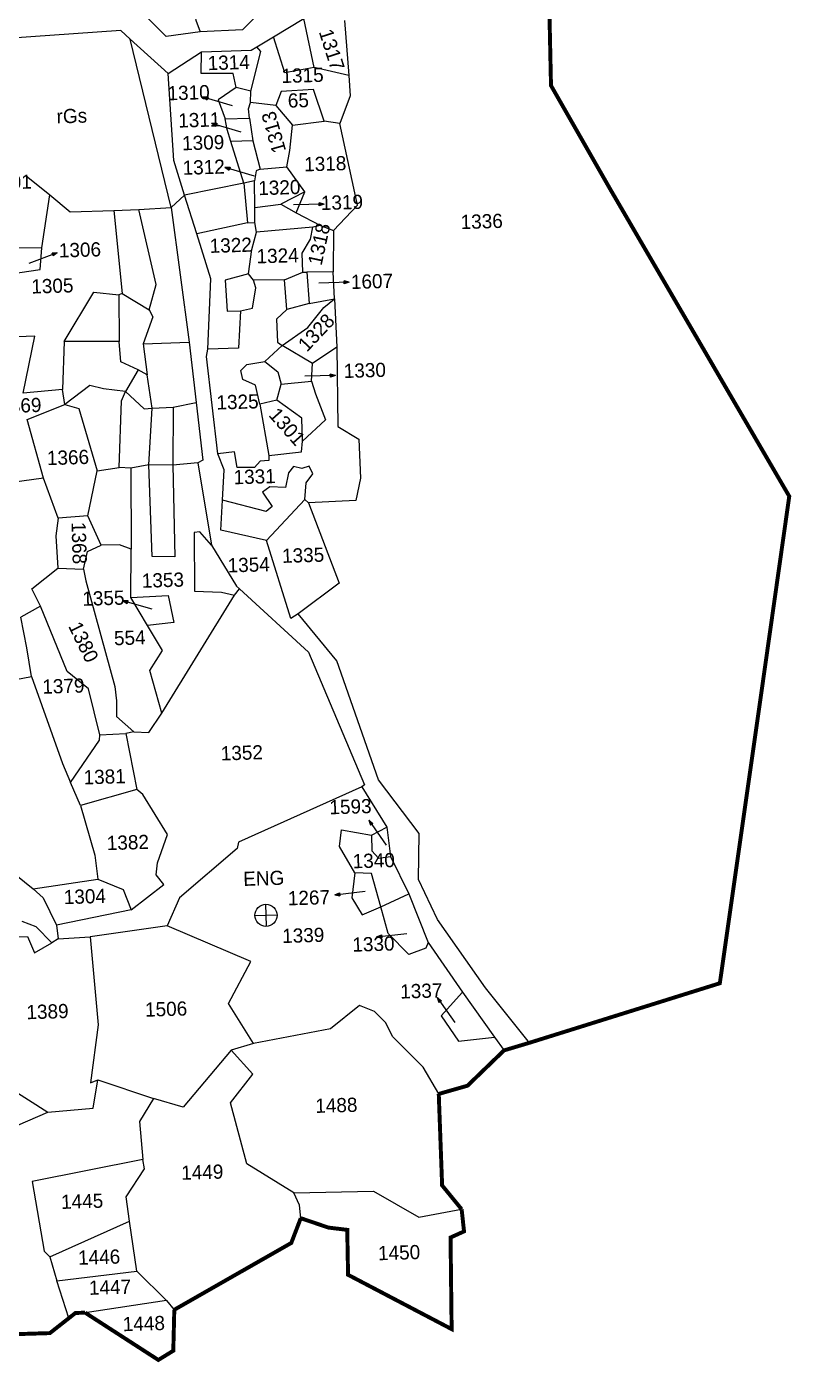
# Model space of a CAD drawing. Header units: metres. Extents: x 277515 to 230369286191, y 2056844 to 115415464409.
# Drawn here: x 280281 to 280759, y 2057259 to 2058093 of the extents above; entities that cross this region are included whole.
import ezdxf
from ezdxf.enums import TextEntityAlignment as Align

# ---------------------------------------------------------------- set-up
doc = ezdxf.new("R2010")
doc.units = ezdxf.units.M
doc.header["$MEASUREMENT"] = 0
for name, color, linetype in [('OFF', 1, 'Continuous'), ('OTHERS', 1, 'Continuous'), ('POLY_PARCEL', 6, 'Continuous'), ('POLY_ROAD', 30, 'Continuous'), ('POLY_WATER', 4, 'Continuous'), ('SYM_ARROW', 1, 'Continuous'), ('TEXT_MAPIN', 7, 'Continuous'), ('TEXT_PARCEL', 7, 'Continuous'), ('V_BOUND_LINE', 7, 'Continuous')]:
    doc.layers.add(name, color=color, linetype=linetype)
doc.styles.add('TEXT_MAP', font='', dxfattribs={"height": 1.8})
doc.styles.get('TEXT_MAP').set_extended_font_data('Kruti Dev 050')

# ---------------------------------------------------------------- blocks, each defined once
blk = doc.blocks.new('ARROWASPECT')
h = blk.add_hatch(color=256)
h.paths.add_polyline_path([(2.8, -2.8), (3.7, -2), (0, 0)])
h.paths.add_polyline_path([(0, 0), (2, -3.7), (2.8, -2.8)])
for points in [[(0, 0), (17.2, -17.2)], [(0, 0), (2, -3.7)], [(0, 0), (3.7, -2)], [(3.7, -2), (2, -3.7)]]:
    blk.add_lwpolyline(points)
blk = doc.blocks.new('DETAIL')
for points in [[(-1.4, 0), (1.4, 0)], [(0, 1.4), (0, -1.4)]]:
    blk.add_lwpolyline(points)
blk.add_circle((0, 0), 1.4)
blk = doc.blocks.new('KSUB')
at = {"layer": 'OFF'}
for points in [[(280345.85, 2058085.45), (280369.62, 2058063.94)], [(280416.89, 2057995.34), (280408.75, 2058021.37)], [(280371.49, 2057980.16), (280379.91, 2057987.95)], [(280454.96, 2057990.09), (280439.91, 2057982.3)], [(280457.23, 2057795.77), (280455, 2057797.79)], [(280270.32, 2057430.47), (280294.4, 2057415.18)]]:
    blk.add_lwpolyline(points, dxfattribs=at)
at = {"layer": 'POLY_PARCEL'}
for points in [[(280405.74, 2058160.52), (280393.62, 2058147.01), (280390.69, 2058122.78), (280381.99, 2058117.62), (280386.89, 2058097.3), (280389.66, 2058090.01)], [(280460.85, 2058067.58), (280454.33, 2058098.24)], [(280479.76, 2058096.94), (280482.4, 2058062.74)], [(280460.85, 2058067.58), (280442.6, 2058064.27), (280435.42, 2058086.86)], [(280412, 2058055.09), (280410.2, 2058063.89), (280390.33, 2058063.9), (280390.51, 2058077.54)], [(280421.24, 2058052.92), (280427.52, 2058077.56), (280424.96, 2058080.57)], [(280482.4, 2058062.74), (280460.85, 2058067.58)], [(280482.4, 2058062.74), (280483.4, 2058049.94), (280476.9, 2058032.63)], [(280412, 2058055.09), (280400.92, 2058047.41), (280405.26, 2058035.63)], [(280421.24, 2058052.92), (280412, 2058055.09)], [(280421.15, 2058045.89), (280421.24, 2058052.92)], [(280467.07, 2058034.16), (280460.35, 2058053.82), (280440.21, 2058052.59), (280436.8, 2058043.93)], [(280420.53, 2058036.1), (280419.74, 2058041.88), (280421.15, 2058045.89)], [(280436.8, 2058043.93), (280421.15, 2058045.89)], [(280436.8, 2058043.93), (280447.27, 2058031.72)], [(280405.26, 2058035.63), (280420.53, 2058036.1)], [(280422.5, 2058021.79), (280408.75, 2058021.37), (280406.38, 2058028.94), (280405.26, 2058035.63)], [(280420.53, 2058036.1), (280422.5, 2058021.79)], [(280443.78, 2058005.64), (280445.61, 2058015.78), (280447.27, 2058031.72)], [(280447.27, 2058031.72), (280467.07, 2058034.16)], [(280476.9, 2058032.63), (280467.07, 2058034.16)], [(280472.83, 2057965.89), (280487.94, 2057981.63), (280476.9, 2058032.63)], [(280422.5, 2058021.79), (280427.01, 2058004.21)], [(280427.01, 2058004.21), (280424.6, 2058003.22), (280423.57, 2057996.77)], [(280427.01, 2058004.21), (280443.78, 2058005.64)], [(280449.56, 2057976.79), (280454.96, 2057990.09), (280443.78, 2058005.64)], [(280416.89, 2057995.34), (280379.91, 2057987.95)], [(280423.57, 2057996.77), (280416.89, 2057995.34)], [(280416.89, 2057995.34), (280419.17, 2057970.66)], [(280423.69, 2057980.28), (280423.57, 2057996.77)], [(280290.66, 2057954.96), (280295.76, 2057988.12)], [(280335.66, 2057978.4), (280340.92, 2057926.56)], [(280357.74, 2057916.38), (280362.15, 2057932.1), (280351.24, 2057978.88)], [(280423.69, 2057980.28), (280439.91, 2057982.3), (280449.56, 2057976.79)], [(280423.75, 2057970.8), (280423.69, 2057980.28)], [(280449.56, 2057976.79), (280464.78, 2057969)], [(280419.17, 2057970.66), (280387.5, 2057963.69)], [(280419.17, 2057970.66), (280423.75, 2057970.8)], [(280424.86, 2057964.72), (280423.75, 2057970.8)], [(280464.78, 2057969), (280459.92, 2057967.94)], [(280464.78, 2057969), (280472.83, 2057965.89)], [(280419.84, 2057938.69), (280421.82, 2057954.02), (280424.86, 2057964.72)], [(280459.92, 2057967.94), (280424.86, 2057964.72)], [(280453.75, 2057939.72), (280453.38, 2057951.63), (280458.62, 2057960.35), (280459.92, 2057967.94)], [(280472.83, 2057965.89), (280472.7, 2057940)], [(280265.73, 2057940.45), (280271.28, 2057938.78), (280289.55, 2057941.48), (280290.66, 2057954.96)], [(280290.66, 2057954.96), (280273.24, 2057954.73)], [(280419.84, 2057938.69), (280405.28, 2057934.88), (280406.49, 2057915.36), (280414.74, 2057915.61)], [(280423.02, 2057934.81), (280419.84, 2057938.69)], [(280442.27, 2057935.09), (280423.02, 2057934.81)], [(280442.27, 2057935.09), (280453.75, 2057939.72)], [(280443.76, 2057916.5), (280442.27, 2057935.09)], [(280453.75, 2057939.72), (280456.19, 2057939.8)], [(280472.7, 2057940), (280456.19, 2057939.8)], [(280456.19, 2057939.8), (280457.71, 2057920.29)], [(280473.52, 2057923.22), (280472.7, 2057940)], [(280304.54, 2057896.41), (280323.16, 2057927.24), (280338.81, 2057925.58)], [(280340.92, 2057926.56), (280338.81, 2057925.58)], [(280340.92, 2057926.56), (280357.74, 2057916.38)], [(280414.74, 2057915.61), (280422.33, 2057917.37), (280424.39, 2057929.96), (280423.02, 2057934.81)], [(280338.81, 2057925.58), (280339.08, 2057896.55)], [(280440.77, 2057894.1), (280456.94, 2057905.29), (280466.95, 2057917.82), (280473.52, 2057923.22)], [(280457.71, 2057920.29), (280443.76, 2057916.5)], [(280457.71, 2057920.29), (280473.52, 2057923.22)], [(280473.52, 2057923.22), (280475.05, 2057893.01)], [(280357.74, 2057916.38), (280360.02, 2057911.86), (280354.03, 2057895.09)], [(280414.74, 2057915.61), (280413.62, 2057892.35), (280394.35, 2057891.73)], [(280443.76, 2057916.5), (280437.21, 2057910.49), (280437.96, 2057896.15), (280440.77, 2057894.1)], [(280279.07, 2057864.16), (280286.23, 2057899.82), (280275.54, 2057899.49), (280264.8, 2057890.92)], [(280304.54, 2057896.41), (280303.61, 2057866.44)], [(280339.08, 2057896.55), (280304.54, 2057896.41)], [(280350.79, 2057878.81), (280340.09, 2057883.75), (280339.08, 2057896.55)], [(280354.03, 2057895.09), (280382.79, 2057896.03)], [(280354.03, 2057895.09), (280356.48, 2057875.7)], [(280440.77, 2057894.1), (280430.08, 2057883.99)], [(280459.77, 2057882.76), (280440.77, 2057894.1)], [(280475.05, 2057893.01), (280475.64, 2057843.4), (280488.73, 2057835.55), (280489.78, 2057811.13), (280486.84, 2057797.29), (280457.23, 2057795.77), (280476.5, 2057745.64), (280450.89, 2057726.5)], [(280475.05, 2057893.01), (280459.77, 2057882.76)], [(280350.79, 2057878.81), (280343.05, 2057865.34)], [(280356.48, 2057875.7), (280350.79, 2057878.81)], [(280426.92, 2057857.31), (280424.11, 2057869.14), (280416.35, 2057872.88), (280414.96, 2057878.34), (280418.82, 2057882.12), (280430.08, 2057883.99)], [(280430.08, 2057883.99), (280438.22, 2057877.52), (280440.29, 2057869.95)], [(280459.19, 2057871.75), (280459.77, 2057882.76)], [(280343.05, 2057865.34), (280329.24, 2057867.05), (280320.62, 2057868.93), (280305.08, 2057857.15)], [(280359.58, 2057854.84), (280356.48, 2057875.7)], [(280437.54, 2057859.78), (280440.29, 2057869.95)], [(280440.29, 2057869.95), (280459.19, 2057871.75)], [(280459.19, 2057871.75), (280461.57, 2057863.87), (280467.88, 2057847.57), (280453.61, 2057834.3)], [(280303.61, 2057866.44), (280279.07, 2057864.16)], [(280305.08, 2057857.15), (280303.61, 2057866.44)], [(280339, 2057817.85), (280340.48, 2057859.45), (280343.05, 2057865.34)], [(280343.05, 2057865.34), (280354.7, 2057854.39), (280359.58, 2057854.84)], [(280291.81, 2057811.21), (280281.52, 2057847.87), (280305.08, 2057857.15)], [(280305.08, 2057857.15), (280313.72, 2057854.66), (280325.16, 2057815.73)], [(280357.55, 2057819.39), (280359.58, 2057854.84)], [(280359.58, 2057854.84), (280372.7, 2057855.55)], [(280372.7, 2057855.55), (280372.6, 2057819.18)], [(280372.7, 2057855.55), (280387.11, 2057858.5)], [(280437.54, 2057859.78), (280426.92, 2057857.31)], [(280426.92, 2057857.31), (280432.45, 2057825.21)], [(280453.61, 2057834.3), (280453.17, 2057848.64), (280437.54, 2057859.78)], [(280432.45, 2057825.21), (280432.55, 2057822.16), (280427.06, 2057821.68), (280423.5, 2057817.91), (280412.8, 2057817.89), (280410.98, 2057827.61), (280400.6, 2057826.32)], [(280432.45, 2057825.21), (280452.86, 2057827.67), (280453.61, 2057834.3)], [(280357.55, 2057819.39), (280346.35, 2057817.46)], [(280372.6, 2057819.18), (280373.73, 2057762.07), (280359.7, 2057762.26), (280357.55, 2057819.39)], [(280372.6, 2057819.18), (280357.55, 2057819.39)], [(280388.21, 2057820.73), (280372.6, 2057819.18)], [(280430.97, 2057772.17), (280455, 2057797.79), (280455.91, 2057808.2), (280460.01, 2057813.83), (280457.73, 2057818.65), (280453.18, 2057817.29), (280447.95, 2057818.35), (280444.7, 2057814.58), (280442.84, 2057805.36), (280433.05, 2057805.67), (280428.56, 2057802.48), (280434.65, 2057793.5), (280430.77, 2057790.32), (280403.56, 2057797.31)], [(280291.81, 2057811.21), (280264.71, 2057807.44)], [(280300.84, 2057786.12), (280291.81, 2057811.21)], [(280319.44, 2057787.61), (280325.16, 2057815.73)], [(280325.16, 2057815.73), (280339, 2057817.85)], [(280346.35, 2057817.46), (280339, 2057817.85)], [(280346.35, 2057817.46), (280346.53, 2057766.7)], [(280300.84, 2057786.12), (280299.34, 2057775.07), (280300.57, 2057754.94)], [(280319.44, 2057787.61), (280300.84, 2057786.12)], [(280327.81, 2057769.21), (280319.44, 2057787.61)], [(280396.63, 2057769.34), (280389.49, 2057777.62), (280385.83, 2057777.21), (280386.08, 2057740.51), (280402.88, 2057739.84), (280411.16, 2057738.06)], [(280316.64, 2057754.36), (280319.21, 2057765.29), (280327.81, 2057769.21)], [(280346.53, 2057766.7), (280339.26, 2057769.57), (280327.81, 2057769.21)], [(280346.24, 2057736.66), (280346.53, 2057766.7)], [(280289.88, 2057731.18), (280284.52, 2057742), (280300.57, 2057754.94)], [(280300.57, 2057754.94), (280316.64, 2057754.36)], [(280316.64, 2057754.36), (280318.14, 2057747.02), (280336.37, 2057680.96), (280337.25, 2057672.13), (280337.24, 2057662.35), (280348.24, 2057652.6)], [(280346.24, 2057736.66), (280369.61, 2057737.9), (280373.19, 2057720.9), (280356.73, 2057719.17)], [(280356.73, 2057719.17), (280346.24, 2057736.66)], [(280365.64, 2057664.44), (280411.16, 2057738.06)], [(280411.16, 2057738.06), (280414.11, 2057742.09)], [(280289.88, 2057731.18), (280277.55, 2057724.38)], [(280326.95, 2057650.85), (280319.9, 2057679.54), (280306.42, 2057690.43), (280289.88, 2057731.18)], [(280284.19, 2057687.31), (280281.2, 2057705.24), (280277.55, 2057724.38)], [(280365.64, 2057664.44), (280358.2, 2057691.1), (280366.07, 2057703.57), (280356.73, 2057719.17)], [(280243.76, 2057679.65), (280284.19, 2057687.31)], [(280284.19, 2057687.31), (280303.59, 2057632.9), (280308.5, 2057621.15)], [(280348.24, 2057652.6), (280357.56, 2057652.27), (280365.64, 2057664.44)], [(280326.95, 2057650.85), (280343.14, 2057651.65)], [(280348.24, 2057652.6), (280343.14, 2057651.65)], [(280343.14, 2057651.65), (280350.01, 2057616.72)], [(280308.5, 2057621.15), (280326.75, 2057647.48), (280326.95, 2057650.85)], [(280314.85, 2057606.78), (280308.5, 2057621.15)], [(280490.67, 2057618.33), (280413.57, 2057583.73), (280412.77, 2057579.74), (280376.72, 2057548.99), (280368.9, 2057531.57)], [(280350.01, 2057616.72), (280314.85, 2057606.78)], [(280346.51, 2057541.44), (280366.81, 2057557.34), (280362.05, 2057563.3), (280363.03, 2057570.97), (280369.22, 2057588.58), (280353.78, 2057613.47), (280350.01, 2057616.72)], [(280314.85, 2057606.78), (280323.76, 2057575.58), (280325.74, 2057560.66)], [(280496.6, 2057588.11), (280506.16, 2057593.08)], [(280486.31, 2057564.57), (280476.63, 2057581.08), (280477.84, 2057591.51), (280496.6, 2057588.11)], [(280496.6, 2057588.11), (280496.9, 2057578.34), (280501.01, 2057573.88), (280508.58, 2057574.8)], [(280264.02, 2057566.26), (280267.93, 2057568.52), (280285.17, 2057554.69)], [(280285.17, 2057554.69), (280325.74, 2057560.66)], [(280325.74, 2057560.66), (280341.54, 2057554.12), (280346.51, 2057541.44)], [(280486.31, 2057564.57), (280484.35, 2057548.92), (280490.78, 2057538.43), (280502.55, 2057543.37)], [(280502.55, 2057543.37), (280496.72, 2057564.28), (280486.31, 2057564.57)], [(280285.17, 2057554.69), (280291.46, 2057549.08), (280299.93, 2057531.92)], [(280502.55, 2057543.37), (280519.88, 2057551.5)], [(280532.02, 2057521.08), (280530.55, 2057517.64), (280519.98, 2057513.65), (280507.04, 2057526.7), (280502.55, 2057543.37)], [(280244.17, 2057535.71), (280252.3, 2057529.85), (280253.39, 2057524.07), (280281.8, 2057524.94), (280286.09, 2057514.69), (280296.91, 2057520.82)], [(280346.51, 2057541.44), (280299.93, 2057531.92)], [(280296.91, 2057520.82), (280287.12, 2057530.91), (280278.46, 2057534.31)], [(280299.93, 2057531.92), (280300.81, 2057523.39)], [(280368.9, 2057531.57), (280320.8, 2057524.6)], [(280422.95, 2057458.02), (280407.38, 2057482.94), (280421.25, 2057509.34), (280368.9, 2057531.57)], [(280300.81, 2057523.39), (280296.91, 2057520.82)], [(280300.81, 2057523.39), (280320.8, 2057524.6)], [(280320.8, 2057524.6), (280325.85, 2057469.75), (280321.14, 2057433.55), (280325.58, 2057435.39)], [(280553.51, 2057490), (280540.14, 2057475.36), (280551.02, 2057459.5), (280573.54, 2057462)], [(280538.68, 2057426.51), (280528.89, 2057443.24), (280509.96, 2057462.21), (280505.41, 2057471.24), (280498.47, 2057478.06), (280489.18, 2057481.75), (280470.98, 2057467.13), (280422.95, 2057458.02)], [(280409, 2057453.77), (280378.9, 2057418.32), (280360.49, 2057423.62)], [(280448.11, 2057364.82), (280418.82, 2057382.87), (280408.47, 2057421.06), (280422.6, 2057438.91), (280409, 2057453.77)], [(280422.95, 2057458.02), (280409, 2057453.77)], [(280204.13, 2057355.53), (280194.22, 2057387.07), (280212.2, 2057389.15), (280237.58, 2057408.87), (280269.35, 2057404.33), (280294.4, 2057415.18), (280322.76, 2057417.58), (280325.58, 2057435.39)], [(280325.58, 2057435.39), (280360.49, 2057423.62)], [(280360.49, 2057423.62), (280351.76, 2057409.3), (280353.71, 2057385.53)], [(280353.71, 2057385.53), (280284.72, 2057371.8), (280292.17, 2057328.33), (280295.64, 2057324.77)], [(280345.41, 2057347.07), (280343.41, 2057362.29), (280354.8, 2057379.75), (280353.71, 2057385.53)], [(280448.11, 2057364.82), (280497.92, 2057365.73), (280526.24, 2057349.49), (280552.98, 2057354.48)], [(280452.46, 2057348.91), (280451.71, 2057356.99), (280448.11, 2057364.82)], [(280295.64, 2057324.77), (280345.41, 2057347.07)], [(280350.03, 2057315.87), (280345.41, 2057347.07)], [(280295.64, 2057324.77), (280300.07, 2057309.76)], [(280300.07, 2057309.76), (280350.03, 2057315.87)], [(280307.53, 2057286.43), (280300.07, 2057309.76)], [(280350.03, 2057315.87), (280368.63, 2057297.49)], [(280368.63, 2057297.49), (280317.73, 2057289.89)], [(280368.63, 2057297.49), (280373.45, 2057291.73)]]:
    blk.add_lwpolyline(points, dxfattribs=at)
at = {"layer": 'POLY_ROAD'}
for points in [[(280389.66, 2058090.01), (280368.45, 2058087.05), (280353.17, 2058102.32), (280348.75, 2058140.6), (280341.75, 2058172.78)], [(280427.71, 2058102.75), (280416.02, 2058091.28), (280389.66, 2058090.01)], [(280435.42, 2058086.86), (280454.33, 2058098.24)], [(280424.96, 2058080.57), (280435.42, 2058086.86)], [(280379.91, 2057987.95), (280373.15, 2058009.56), (280369.62, 2058063.94), (280390.51, 2058077.54)], [(280390.51, 2058077.54), (280421.51, 2058078.49), (280424.96, 2058080.57)], [(280387.5, 2057963.69), (280379.91, 2057987.95)], [(280371.49, 2057980.16), (280382.79, 2057896.03)], [(280394.35, 2057891.73), (280396.25, 2057935.75), (280387.5, 2057963.69)], [(280382.79, 2057896.03), (280387.11, 2057858.5)], [(280400.6, 2057826.32), (280393.57, 2057887.07), (280394.35, 2057891.73)], [(280387.11, 2057858.5), (280391.28, 2057822.38), (280388.21, 2057820.73)], [(280388.21, 2057820.73), (280396.63, 2057769.34)], [(280403.56, 2057797.31), (280404.61, 2057816.26), (280400.6, 2057826.32)], [(280430.97, 2057772.17), (280402.52, 2057778.71), (280403.56, 2057797.31)], [(280396.63, 2057769.34), (280412.36, 2057743.69), (280414.11, 2057742.09)], [(280450.89, 2057726.5), (280446.35, 2057723.59), (280430.97, 2057772.17)], [(280414.11, 2057742.09), (280457.27, 2057702.54), (280492.18, 2057619.62), (280490.67, 2057618.33)], [(280595.33, 2057458.47), (280567.91, 2057492.8), (280537.9, 2057535.38), (280526.02, 2057560.47), (280526.53, 2057589.19), (280500.96, 2057622.65), (280474.94, 2057697.15), (280450.89, 2057726.5)], [(280490.67, 2057618.33), (280506.16, 2057593.08)], [(280506.16, 2057593.08), (280508.58, 2057574.8)], [(280508.58, 2057574.8), (280519.88, 2057551.5)], [(280519.88, 2057551.5), (280532.02, 2057521.08)], [(280532.02, 2057521.08), (280553.51, 2057490)], [(280553.51, 2057490), (280573.54, 2057462)], [(280573.54, 2057462), (280579.47, 2057453.72)]]:
    blk.add_lwpolyline(points, dxfattribs=at)
at = {"layer": 'POLY_WATER'}
for points in [[(280371.49, 2057980.16), (280345.85, 2058085.45), (280340.09, 2058090.87), (280254.05, 2058084.82), (280255.38, 2058077.81)], [(280280.92, 2058000.09), (280295.76, 2057988.12)], [(280295.76, 2057988.12), (280308.29, 2057977.56), (280335.66, 2057978.4)], [(280335.66, 2057978.4), (280351.24, 2057978.88)], [(280351.24, 2057978.88), (280371.49, 2057980.16)]]:
    blk.add_lwpolyline(points, dxfattribs=at)
at = {"layer": 'V_BOUND_LINE', "const_width": 2.46}
for points in [[(280595.33, 2057458.47), (280714.3, 2057495.65), (280738.91, 2057667.78), (280757.68, 2057799.81), (280646.51, 2057990.46), (280608.81, 2058056.4), (280605.44, 2058212.96), (280716.31, 2058275.38), (280739.18, 2058404.34), (280742.81, 2058436.81)], [(280579.47, 2057453.72), (280595.33, 2057458.47)], [(280538.68, 2057426.51), (280556.66, 2057431.68), (280579.47, 2057453.72)], [(280552.98, 2057354.48), (280540.78, 2057369.39), (280538.68, 2057426.51)], [(280452.46, 2057348.91), (280469.72, 2057343.04), (280481.5, 2057341.62), (280482.01, 2057313.55), (280546.73, 2057279.62), (280546.05, 2057336.84), (280554.47, 2057340.66), (280552.98, 2057354.48)], [(280373.45, 2057291.73), (280446.53, 2057333.44), (280452.46, 2057348.91)], [(280317.73, 2057289.89), (280363.46, 2057260.36), (280372.81, 2057266.11), (280373.45, 2057291.73)], [(280269.4, 2057276.32), (280295.7, 2057277.13), (280307.53, 2057286.43)], [(280307.53, 2057286.43), (280311.68, 2057289.71), (280317.73, 2057289.89)]]:
    blk.add_lwpolyline(points, dxfattribs=at)
at = {"layer": 'OTHERS', "xscale": 4.921375242810441, "yscale": 4.921375242810441, "zscale": 4.921375242810441, "rotation": 1.753663468044712}
blk.add_blockref('DETAIL', (280430.73, 2057538.1), dxfattribs=at)
at = {"layer": 'SYM_ARROW'}
for p, xscale, yscale, zscale, rotation in [((280391.28, 2058049.27), 0.7863786985108947, 0.7863786985108947, 0.7863786985108947, 28.95478694654779), ((280396.72, 2058032.8), 0.7863786985108947, 0.7863786985108947, 0.7863786985108947, 28.95478694654779), ((280404.96, 2058005.33), 0.7863786985108947, 0.7863786985108947, 0.7863786985108947, 28.95478694654779), ((280467.11, 2057982.36), 0.7863786985108948, 0.7863786985108948, 0.7863786985108948, 226.6897968735814), ((280300.35, 2057951.99), 0.7863786985108948, 0.7863786985108948, 0.7863786985108948, 245.808701198299), ((280482.79, 2057933.54), 0.7863786985108948, 0.7863786985108948, 0.7863786985108948, 226.6897968735814), ((280474.09, 2057875.36), 0.7863786985108948, 0.7863786985108948, 0.7863786985108948, 226.6897968735814), ((280341.11, 2057734.72), 0.7863786985108947, 0.7863786985108947, 0.7863786985108947, 28.95478694654779), ((280494.89, 2057597.59), 0.7863786985108949, 0.7863786985108949, 0.7863786985108949, 350.1873161153834), ((280473.68, 2057550.93), 0.7863786985108948, 0.7863786985108948, 0.7863786985108948, 51.5628450730763), ((280499.76, 2057524.62), 0.7863786985108948, 0.7863786985108948, 0.7863786985108948, 51.5628450730763), ((280537.74, 2057486.76), 0.7863786985108949, 0.7863786985108949, 0.7863786985108949, 350.1873161153834)]:
    blk.add_blockref('ARROWASPECT', p, dxfattribs=dict(at, xscale=xscale, yscale=yscale, zscale=zscale, rotation=rotation))
at = {"layer": 'TEXT_MAPIN', "style": 'TEXT_MAP'}
blk.add_text('rGs', height=8.858, rotation=1.75366, dxfattribs=at).set_placement((280309.55, 2058032.98), align=Align.CENTER)
at = {"layer": 'TEXT_MAPIN'}
blk.add_text('ENG', height=8.858, rotation=1.75366, dxfattribs=at).set_placement((280429.45, 2057556.82), align=Align.CENTER)
at = {"layer": 'TEXT_PARCEL', "style": 'TEXT_MAP'}
for s, rotation, p in [('1317', 287.70806, (280467.64, 2058077.46)), ('1314', 1.75366, (280407.58, 2058066.36)), ('1315', 1.75366, (280453.7, 2058058.35)), ('1310', 1.75366, (280382.5, 2058047.54)), ('65', 1.75366, (280451.07, 2058042.75)), ('1311', 1.75366, (280389.19, 2058030.5)), ('1313', 105.79771, (280439.81, 2058028.35)), ('1309', 1.75366, (280391.62, 2058016.32)), ('1312', 1.75366, (280391.94, 2058001)), ('1318', 1.75366, (280467.88, 2058003.16)), ('1301', 1.75366, (280271.35, 2057991.63)), ('1320', 1.75366, (280439.19, 2057988.28)), ('1319', 1.75366, (280478.31, 2057979)), ('1318', 77.70942, (280468.24, 2057956.43)), ('1336', 1.75366, (280565.64, 2057967.11)), ('1322', 1.75366, (280408.85, 2057952.23)), ('1306', 1.75366, (280314.61, 2057949.34)), ('1324', 1.75366, (280438.12, 2057945.69)), ('1305', 1.75366, (280297.39, 2057926.83)), ('1607', 1.75366, (280497.09, 2057929.67)), ('1328', 46.73676, (280465.35, 2057899.12)), ('1330', 1.75366, (280492.62, 2057874.08)), ('2369', 1.75366, (280277.39, 2057852.14)), ('1325', 1.75366, (280413.08, 2057854.39)), ('1301', 311.57577, (280440.63, 2057840.44)), ('1366', 1.75366, (280307.13, 2057819.67)), ('1331', 1.75366, (280423.77, 2057807.7)), ('1368', 271.75366, (280309.6, 2057770.5)), ('1354', 1.75366, (280420.05, 2057752.63)), ('1335', 1.75366, (280454.06, 2057758.6)), ('1353', 1.75366, (280366.43, 2057743.05)), ('1355', 1.75366, (280329.25, 2057731.77)), ('1380', 295.99389, (280312.78, 2057706.9)), ('554', 1.75366, (280345.76, 2057707.05)), ('1379', 1.75366, (280304.26, 2057676.87)), ('1352', 1.75366, (280415.76, 2057635.2)), ('1381', 1.75366, (280330.05, 2057620.24)), ('1593', 1.75366, (280483.67, 2057601.56)), ('1382', 1.75366, (280344.54, 2057579.2)), ('1340', 1.75366, (280498.2, 2057567.84)), ('1304', 1.75366, (280317.68, 2057545.45)), ('1267', 1.75366, (280457.67, 2057544.69)), ('1339', 1.75366, (280454.14, 2057521.17)), ('1330', 1.75366, (280498.01, 2057515.74)), ('1337', 1.75366, (280527.89, 2057486.46)), ('1506', 1.75366, (280368.46, 2057475.14)), ('1389', 1.75366, (280294.34, 2057473.56)), ('1488', 1.75366, (280474.83, 2057415.03)), ('1449', 1.75366, (280391.05, 2057373.25)), ('1445', 1.75366, (280315.99, 2057355.07)), ('1446', 1.75366, (280326.6, 2057320.19)), ('1450', 1.75366, (280514.03, 2057323)), ('1447', 1.75366, (280333.4, 2057301.38)), ('1448', 1.75366, (280354.55, 2057278.69))]:
    blk.add_text(s, height=8.858, rotation=rotation, dxfattribs=at).set_placement(p, align=Align.CENTER)

msp = doc.modelspace()

# ---------------------------------------------------------------- block references
msp.add_blockref('KSUB', (0, 0))

doc.saveas('drawing.dxf')
